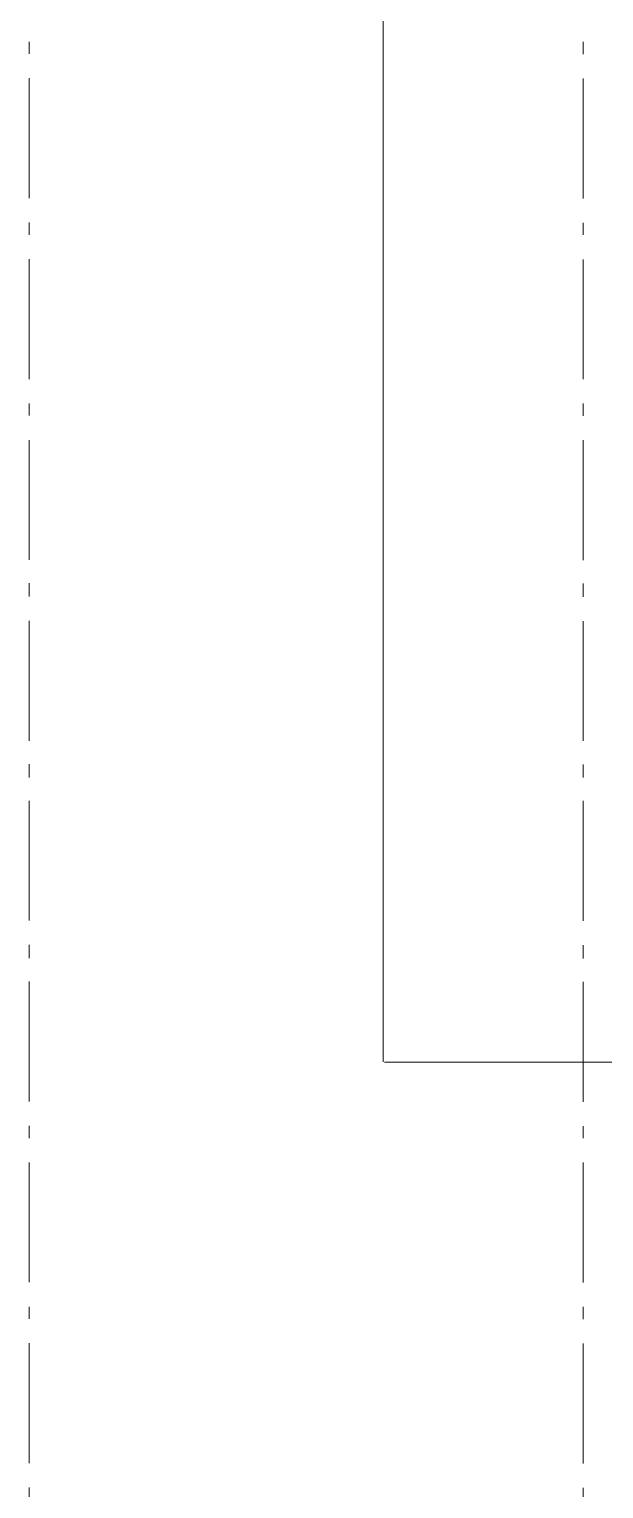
# Model space of a CAD drawing. Header units: millimetres. Extents: x -135211 to 49383, y -8033 to 228499.
# Drawn here: x -54899 to -52506, y 57055 to 63136 of the extents above; entities that cross this region are included whole.
import ezdxf

# ---------------------------------------------------------------- set-up
doc = ezdxf.new("R2010")
doc.units = ezdxf.units.MM
doc.layers.add('PDF _Геометрия', color=7, linetype='Continuous', true_color=0x1d1d1d)

msp = doc.modelspace()

# ---------------------------------------------------------------- linework, layer by layer
at = {"layer": 'PDF _Геометрия', "color": 7, "lineweight": 9}
for points in [[(-53425.3, 67232.6), (-53425.3, 58834)], [(-54899.3, 63033.4), (-54899.3, 63084.2)], [(-52591.8, 63032.6), (-52591.8, 63083.4)], [(-54899.3, 62432.3), (-54899.3, 62931.8)], [(-52591.8, 62431.5), (-52591.8, 62931.1)], [(-54899.3, 62279.9), (-54899.3, 62330.7)], [(-52591.8, 62279.1), (-52591.8, 62329.9)], [(-54899.3, 61678.8), (-54899.3, 62178.3)], [(-52591.8, 61678), (-52591.8, 62177.5)], [(-54899.3, 61526.4), (-54899.3, 61577.2)], [(-52591.8, 61525.6), (-52591.8, 61576.4)], [(-54899.3, 60925.3), (-54899.3, 61424.8)], [(-52591.8, 60924.4), (-52591.8, 61423.9)], [(-54899.3, 60772.9), (-54899.3, 60828)], [(-52591.8, 60772), (-52591.8, 60827)], [(-54899.3, 60171.8), (-54899.3, 60671.4)], [(-52591.8, 60170.9), (-52591.8, 60670.4)], [(-54899.3, 60019.4), (-54899.3, 60074.5)], [(-52591.8, 60018.5), (-52591.8, 60073.5)], [(-54899.3, 59422.5), (-54899.3, 59922.1)], [(-52591.8, 59421.6), (-52591.8, 59921.1)], [(-54899.3, 59265.9), (-54899.3, 59321)], [(-52591.8, 59265), (-52591.8, 59320)], [(-54899.3, 58669.1), (-54899.3, 59168.6)], [(-52591.8, 58668.1), (-52591.8, 59167.6)], [(-51442.4, 58934.3), (-51442.4, 58832.7), (-53419.3, 58832.7)], [(-54899.3, 58516.7), (-54899.3, 58567.5)], [(-52591.8, 58515.6), (-52591.8, 58566.4)], [(-54899.3, 57915.6), (-54899.3, 58415.1)], [(-52591.8, 57914.5), (-52591.8, 58414.1)], [(-54899.3, 57763.2), (-54899.3, 57814)], [(-52591.8, 57762.1), (-52591.8, 57812.9)], [(-54899.3, 57162.1), (-54899.3, 57661.6)], [(-52591.8, 57161), (-52591.8, 57660.5)], [(-54899.3, 57009.7), (-54899.3, 57060.5)], [(-52591.8, 57008.6), (-52591.8, 57059.4)]]:
    msp.add_lwpolyline(points, dxfattribs=at)

doc.saveas('drawing.dxf')
